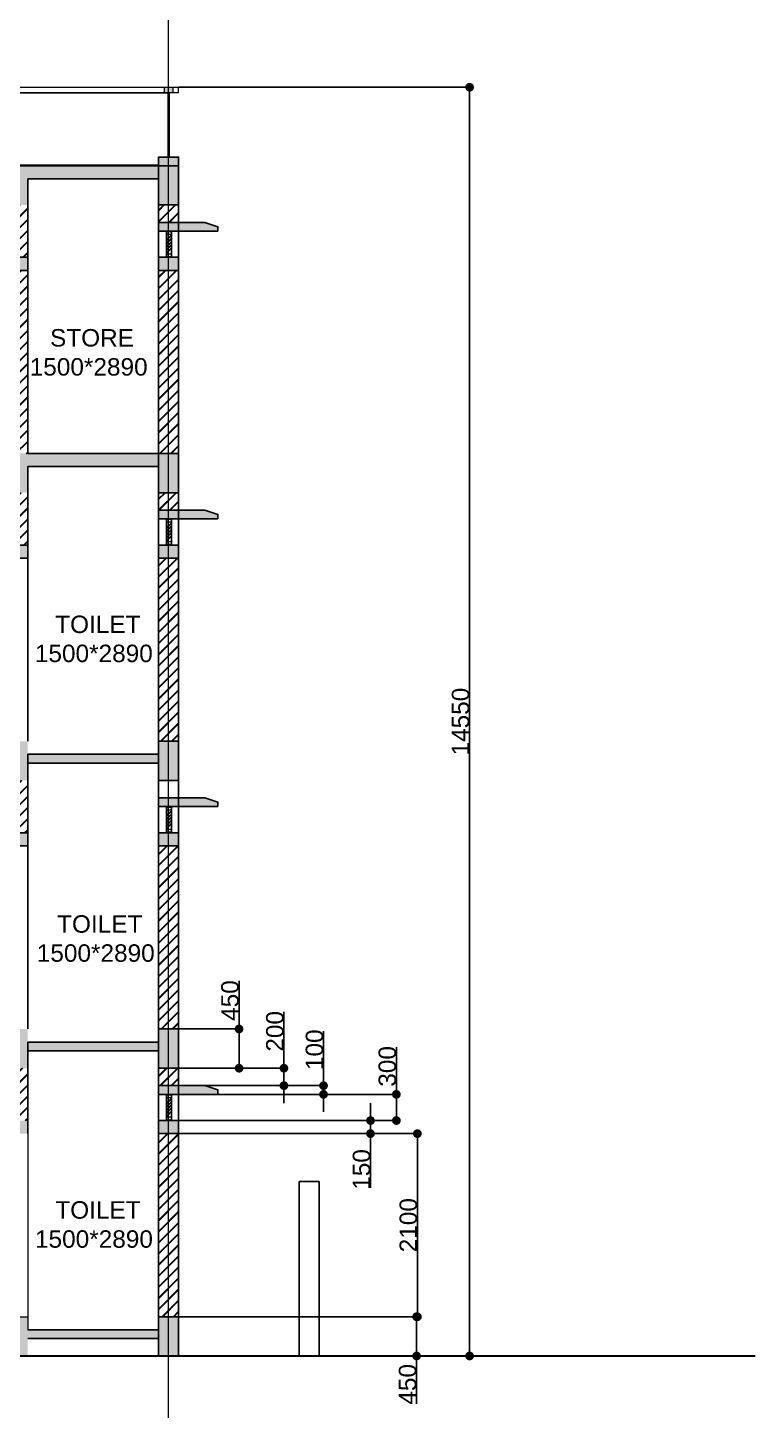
# Model space of a CAD drawing. Header units: millimetres. Extents: x -425671 to 598394, y -194194 to 343585.
# Drawn here: x 56699 to 65039, y 236118 to 251976 of the extents above; entities that cross this region are included whole.
import ezdxf

# ---------------------------------------------------------------- set-up
doc = ezdxf.new("R2010")
doc.units = ezdxf.units.MM
doc.linetypes.add('ACAD_ISO10W100', pattern=[18, 12, -3, 0, -3])
doc.linetypes.add('DOT3', pattern=[0.06, 0, -0.06])
for name, color, linetype, lineweight in [('230mm Wall', 250, 'Continuous', 25), ('bath fur', 250, 'Continuous', 5), ('Centre line', 30, 'Continuous', 9), ('Glass', 4, 'Continuous', 5), ('GROUND', 250, 'Continuous', 30), ('Hatch', 250, 'Continuous', 5), ('Hidden', 250, 'Continuous', 5), ('Level', 250, 'Continuous', 13), ('Railing', 250, 'Continuous', 9), ('S-DIM', 30, 'Continuous', 13), ('TEXT', 30, 'DOT3', 9)]:
    doc.layers.add(name, color=color, linetype=linetype, lineweight=lineweight)
doc.layers.add('Slab', color=250, linetype='Continuous')
doc.styles.get("Standard").update_dxf_attribs({"font": 'arial.ttf'})
doc.dimstyles.new('ISO-25', dxfattribs={"dimtxt": 200, "dimasz": 180, "dimexe": 1.25, "dimexo": 0.625, "dimtad": 1, "dimtxsty": 'Standard', "dimblk": 'DOT', "dimcen": 2.5, "dimadec": 0, "dimazin": 0, "dimtfac": 1, "dimtmove": 0, "dimatfit": 3, "dimfxl": 0, "dimarcsym": 0})
pattern_1 = [(45, (-4774807.05, -1912552.58), (-63.6396103, 63.6396103), []), (45, (-4774802.7, -1912552.58), (-63.6396103, 63.6396103), []), (45, (-4774798.35, -1912552.58), (-63.6396103, 63.6396103), [])]

# ---------------------------------------------------------------- blocks, each defined once
blk = doc.blocks.new('Louvers')
at = {"layer": 'bath fur'}
blk.add_circle((4833126, 2163463), 2, dxfattribs=at)
at = {"layer": 'Glass'}
blk.add_lwpolyline([(4833101, 2163441), (4833148, 2163488), (4833151, 2163486), (4833104, 2163438)], close=True, dxfattribs=at)
blk = doc.blocks.new('Vent')
at = {"layer": 'bath fur'}
for points in [[(4833096, 2163696), (4833156, 2163696), (4833156, 2163656), (4833096, 2163656)], [(4833096, 2163696), (4833156, 2163696), (4833156, 2163396), (4833096, 2163396)], [(4833101, 2163691), (4833151, 2163691), (4833151, 2163401), (4833101, 2163401)], [(4833096, 2163436), (4833156, 2163436), (4833156, 2163396), (4833096, 2163396)]]:
    blk.add_lwpolyline(points, close=True, dxfattribs=at)
at = {"layer": 'Hatch'}
for p in [(0, 156), (0, 119), (0, 82), (0, 46), (0, 9)]:
    blk.add_blockref('Louvers', p, dxfattribs=at)
blk = doc.blocks.new('_Dot')
at = {"color": 0, "linetype": 'ByBlock', "lineweight": -2}
blk.add_line((-0.5, 0), (-1, 0), dxfattribs=at)
at = {"color": 0, "linetype": 'ByBlock', "const_width": 0.5}
blk.add_lwpolyline([(-0.25, 0, 1), (0.25, 0, 1)], format="xyb", close=True, dxfattribs=at)
blk = doc.blocks.new('*D252')
at = {"layer": 'Defpoints', "color": 0, "transparency": 16777216}
for p in [(58429, 237192), (58429, 236742), (61157, 236742)]:
    blk.add_point(p, dxfattribs=at)
at = {"layer": 'S-DIM', "color": 0, "lineweight": -2, "transparency": 16777216}
for p, q in [((58430, 237192), (61158, 237192)), ((61157, 237092), (61157, 236842)), ((58430, 236742), (61158, 236742)), ((61157, 236742), (61157, 236192))]:
    blk.add_line(p, q, dxfattribs=at)
at = {"layer": 'S-DIM', "color": 0, "lineweight": -2, "transparency": 16777216, "xscale": 100, "yscale": 100, "zscale": 100}
for p, rotation in [((61157, 237192), 90), ((61157, 236742), 270)]:
    blk.add_blockref('_Dot', p, dxfattribs=dict(at, rotation=rotation))
at = {"layer": 'S-DIM', "color": 0, "transparency": 16777216, "insert": (61054, 236417), "char_height": 200, "attachment_point": 5, "rotation": 90}
blk.add_mtext('450', dxfattribs=at)
blk = doc.blocks.new('*D253')
at = {"layer": 'Defpoints', "color": 0, "transparency": 16777216}
for p in [(58429, 239292), (61166, 239292), (58429, 237192)]:
    blk.add_point(p, dxfattribs=at)
at = {"layer": 'S-DIM', "color": 0, "lineweight": -2, "transparency": 16777216}
for p, q in [((58430, 239292), (61167, 239292)), ((61166, 237292), (61166, 239192)), ((58430, 237192), (61167, 237192))]:
    blk.add_line(p, q, dxfattribs=at)
at = {"layer": 'S-DIM', "color": 0, "lineweight": -2, "transparency": 16777216, "xscale": 100, "yscale": 100, "zscale": 100}
for p, rotation in [((61166, 239292), 90), ((61166, 237192), 270)]:
    blk.add_blockref('_Dot', p, dxfattribs=dict(at, rotation=rotation))
at = {"layer": 'S-DIM', "color": 0, "transparency": 16777216, "insert": (61063, 238242), "char_height": 200, "attachment_point": 5, "rotation": 90}
blk.add_mtext('2100', dxfattribs=at)
blk = doc.blocks.new('*D254')
at = {"layer": 'Defpoints', "color": 0, "transparency": 16777216}
for p in [(58429, 239442), (58429, 239292), (60628, 239292)]:
    blk.add_point(p, dxfattribs=at)
at = {"layer": 'S-DIM', "color": 0, "lineweight": -2, "transparency": 16777216}
for p, q in [((60628, 239542), (60628, 239642)), ((58430, 239442), (60630, 239442)), ((58430, 239292), (60630, 239292)), ((60628, 239442), (60628, 239292)), ((60628, 239192), (60628, 238669))]:
    blk.add_line(p, q, dxfattribs=at)
at = {"layer": 'S-DIM', "color": 0, "lineweight": -2, "transparency": 16777216, "xscale": 100, "yscale": 100, "zscale": 100}
for p, rotation in [((60628, 239442), 270), ((60628, 239292), 90)]:
    blk.add_blockref('_Dot', p, dxfattribs=dict(at, rotation=rotation))
at = {"layer": 'S-DIM', "color": 0, "transparency": 16777216, "insert": (60526, 238881), "char_height": 200, "attachment_point": 5, "rotation": 90}
blk.add_mtext('150', dxfattribs=at)
blk = doc.blocks.new('*D255')
at = {"layer": 'Defpoints', "color": 0, "transparency": 16777216}
for p in [(58429, 239742), (60925, 239742), (58429, 239442)]:
    blk.add_point(p, dxfattribs=at)
at = {"layer": 'S-DIM', "color": 0, "lineweight": -2, "transparency": 16777216}
for p, q in [((60925, 239742), (60925, 240285)), ((58430, 239742), (60927, 239742)), ((60925, 239542), (60925, 239642)), ((58430, 239442), (60927, 239442))]:
    blk.add_line(p, q, dxfattribs=at)
at = {"layer": 'S-DIM', "color": 0, "lineweight": -2, "transparency": 16777216, "xscale": 100, "yscale": 100, "zscale": 100}
for p, rotation in [((60925, 239742), 90), ((60925, 239442), 270)]:
    blk.add_blockref('_Dot', p, dxfattribs=dict(at, rotation=rotation))
at = {"layer": 'S-DIM', "color": 0, "transparency": 16777216, "insert": (60822, 240063), "char_height": 200, "attachment_point": 5, "rotation": 90}
blk.add_mtext('300', dxfattribs=at)
blk = doc.blocks.new('*D256')
at = {"layer": 'Defpoints', "color": 0, "transparency": 16777216}
for p in [(58429, 239842), (60090, 239842), (58429, 239742)]:
    blk.add_point(p, dxfattribs=at)
at = {"layer": 'S-DIM', "color": 0, "lineweight": -2, "transparency": 16777216}
for p, q in [((60090, 239942), (60090, 240466)), ((58430, 239842), (60091, 239842)), ((60090, 239742), (60090, 239842)), ((58430, 239742), (60091, 239742)), ((60090, 239642), (60090, 239542))]:
    blk.add_line(p, q, dxfattribs=at)
at = {"layer": 'S-DIM', "color": 0, "lineweight": -2, "transparency": 16777216, "xscale": 100, "yscale": 100, "zscale": 100}
for p, rotation in [((60090, 239842), 270), ((60090, 239742), 90)]:
    blk.add_blockref('_Dot', p, dxfattribs=dict(at, rotation=rotation))
at = {"layer": 'S-DIM', "color": 0, "transparency": 16777216, "insert": (59987, 240254), "char_height": 200, "attachment_point": 5, "rotation": 90}
blk.add_mtext('100', dxfattribs=at)
blk = doc.blocks.new('*D257')
at = {"layer": 'Defpoints', "color": 0, "transparency": 16777216}
for p in [(58429, 240042), (59636, 240042), (58429, 239842)]:
    blk.add_point(p, dxfattribs=at)
at = {"layer": 'S-DIM', "color": 0, "lineweight": -2, "transparency": 16777216}
for p, q in [((59636, 240142), (59636, 240688)), ((58430, 240042), (59637, 240042)), ((59636, 239842), (59636, 240042)), ((58430, 239842), (59637, 239842)), ((59636, 239742), (59636, 239642))]:
    blk.add_line(p, q, dxfattribs=at)
at = {"layer": 'S-DIM', "color": 0, "lineweight": -2, "transparency": 16777216, "xscale": 100, "yscale": 100, "zscale": 100}
for p, rotation in [((59636, 240042), 270), ((59636, 239842), 90)]:
    blk.add_blockref('_Dot', p, dxfattribs=dict(at, rotation=rotation))
at = {"layer": 'S-DIM', "color": 0, "transparency": 16777216, "insert": (59533, 240465), "char_height": 200, "attachment_point": 5, "rotation": 90}
blk.add_mtext('200', dxfattribs=at)
blk = doc.blocks.new('*D258')
at = {"layer": 'Defpoints', "color": 0, "transparency": 16777216}
for p in [(58429, 240492), (59122, 240492), (58429, 240042)]:
    blk.add_point(p, dxfattribs=at)
at = {"layer": 'S-DIM', "color": 0, "lineweight": -2, "transparency": 16777216}
for p, q in [((59122, 240492), (59122, 241043)), ((58430, 240492), (59123, 240492)), ((59122, 240142), (59122, 240392)), ((58430, 240042), (59123, 240042))]:
    blk.add_line(p, q, dxfattribs=at)
at = {"layer": 'S-DIM', "color": 0, "lineweight": -2, "transparency": 16777216, "xscale": 100, "yscale": 100, "zscale": 100}
for p, rotation in [((59122, 240492), 90), ((59122, 240042), 270)]:
    blk.add_blockref('_Dot', p, dxfattribs=dict(at, rotation=rotation))
at = {"layer": 'S-DIM', "color": 0, "transparency": 16777216, "insert": (59019, 240818), "char_height": 200, "attachment_point": 5, "rotation": 90}
blk.add_mtext('450', dxfattribs=at)
blk = doc.blocks.new('*D263')
at = {"layer": 'Defpoints', "color": 0, "transparency": 16777216}
for p in [(58429, 251292), (61764, 251292), (58429, 236742)]:
    blk.add_point(p, dxfattribs=at)
at = {"layer": 'S-DIM', "color": 0, "lineweight": -2, "transparency": 16777216}
for p, q in [((58430, 251292), (61765, 251292)), ((61764, 236842), (61764, 251192)), ((58430, 236742), (61765, 236742))]:
    blk.add_line(p, q, dxfattribs=at)
at = {"layer": 'S-DIM', "color": 0, "lineweight": -2, "transparency": 16777216, "xscale": 100, "yscale": 100, "zscale": 100}
for p, rotation in [((61764, 251292), 90), ((61764, 236742), 270)]:
    blk.add_blockref('_Dot', p, dxfattribs=dict(at, rotation=rotation))
at = {"layer": 'S-DIM', "color": 0, "transparency": 16777216, "insert": (61661, 244017), "char_height": 200, "attachment_point": 5, "rotation": 90}
blk.add_mtext('14550', dxfattribs=at)

msp = doc.modelspace()

# ---------------------------------------------------------------- hatches: boundary and pattern name
at = {"layer": 'Hatch', "transparency": 33554687}
h = msp.add_hatch(dxfattribs=at)
h.set_pattern_fill('JIS_RC_15', color=256, scale=6)
h.set_pattern_definition(pattern_1)
h.paths.add_polyline_path([(58429.03, 239292.316), (58199.03, 239292.316), (58199.03, 237192.316), (58429.03, 237192.316)])
h.paths.add_polyline_path([(58429.03, 240042.316), (58199.03, 240042.316), (58199.03, 239842.316), (58429.03, 239842.316)])
h.paths.add_polyline_path([(58429.03, 242592.316), (58199.03, 242592.316), (58199.03, 240492.316), (58429.03, 240492.316)])
h.paths.add_polyline_path([(58429.03, 245892.316), (58199.03, 245892.316), (58199.03, 243792.316), (58429.03, 243792.316)])
h.paths.add_polyline_path([(58429.03, 249192.316), (58199.03, 249192.316), (58199.03, 247092.316), (58429.03, 247092.316)])
h.paths.add_polyline_path([(58429.03, 249942.316), (58199.03, 249942.316), (58199.03, 249742.316), (58429.03, 249742.316)])
h.paths.add_polyline_path([(56699.03, 249942.316), (56469.03, 249942.316), (56469.03, 249342.316), (56699.03, 249342.316)])
h.paths.add_polyline_path([(56699.03, 249192.316), (56469.03, 249192.316), (56469.03, 247092.316), (56699.03, 247092.316)])
h.paths.add_polyline_path([(50269.03, 249942.316), (50039.03, 249942.316), (50039.03, 249342.316), (50269.03, 249342.316)])
h.paths.add_polyline_path([(50269.03, 246642.316), (50039.03, 246642.316), (50039.03, 246042.316), (50269.03, 246042.316)])
h.paths.add_polyline_path([(56699.03, 246642.316), (56469.03, 246642.316), (56469.03, 246042.316), (56699.03, 246042.316)])
h.paths.add_polyline_path([(56699.03, 243342.316), (56469.03, 243342.316), (56469.03, 242742.316), (56699.03, 242742.316)])
h.paths.add_polyline_path([(50269.03, 243342.316), (50039.03, 243342.316), (50039.03, 242742.316), (50269.03, 242742.316)])
h.paths.add_polyline_path([(50269.03, 240042.316), (50039.03, 240042.316), (50039.03, 239442.316), (50269.03, 239442.316)])
h.paths.add_polyline_path([(56699.03, 240042.316), (56469.03, 240042.316), (56469.03, 239442.316), (56699.03, 239442.316)])
h = msp.add_hatch(dxfattribs=at)
h.set_pattern_fill('JIS_RC_15', color=256, scale=6)
h.set_pattern_definition(pattern_1)
h.paths.add_polyline_path([(58429.03, 246642.316), (58199.03, 246642.316), (58199.03, 246442.316), (58429.03, 246442.316)])
at = {"layer": 'Slab', "transparency": 33554687}
h = msp.add_hatch(color=256, dxfattribs=at)
h.dxf.hatch_style = 1
h.paths.add_polyline_path([(50269.03, 246042.316), (50039.03, 246042.316), (50039.03, 245892.316), (50269.03, 245892.316)])
h.paths.add_polyline_path([(50269.03, 247092.316), (50039.03, 247092.316), (50039.03, 246942.316), (50039.03, 246942.316), (50039.03, 246642.316), (50269.03, 246642.316)])
h.paths.add_polyline_path([(53579.03, 247092.316), (50269.03, 247092.316), (50269.03, 246942.316), (53579.03, 246942.316)])
h.paths.add_polyline_path([(53849.03, 247092.316), (53579.03, 247092.316), (53579.03, 246942.316), (53774.03, 246942.316), (53774.03, 246867.316), (54044.03, 246867.316), (54044.03, 246717.316), (54314.03, 246717.316), (54314.03, 246567.316), (54584.03, 246567.316), (54584.03, 246417.316), (54854.03, 246417.316), (54854.03, 246267.316), (55124.03, 246267.316), (55124.03, 246117.316), (55394.03, 246117.316), (55394.03, 245967.316), (55469.03, 245967.316), (55469.03, 246192.316), (55199.03, 246192.316), (55199.03, 246342.316), (54929.03, 246342.316), (54929.03, 246492.316), (54659.03, 246492.316), (54659.03, 246642.316), (54389.03, 246642.316), (54389.03, 246792.316), (54119.03, 246792.316), (54119.03, 246942.316), (53849.03, 246942.316)])
h.paths.add_polyline_path([(56699.03, 247092.316), (56469.03, 247092.316), (56469.03, 246642.316), (56699.03, 246642.316)])
h.paths.add_polyline_path([(58199.03, 247092.316), (56699.03, 247092.316), (56699.03, 246942.316), (58199.03, 246942.316)])
h.paths.add_polyline_path([(58429.03, 246942.316), (58429.03, 247092.316), (58199.03, 247092.316), (58199.03, 246642.316), (58429.03, 246642.316)])
h.paths.add_polyline_path([(58429.03, 246442.316), (58199.03, 246442.316), (58199.03, 246342.316), (58429.03, 246342.316)])
h.paths.add_polyline_path([(58879.03, 246392.316), (58729.03, 246442.316), (58429.03, 246442.316), (58429.03, 246342.316), (58879.03, 246342.316)])
h.paths.add_polyline_path([(58429.03, 246042.316), (58199.03, 246042.316), (58199.03, 245892.316), (58429.03, 245892.316)])
h.paths.add_polyline_path([(56699.03, 246042.316), (56469.03, 246042.316), (56469.03, 245892.316), (56699.03, 245892.316)])
h.paths.add_polyline_path([(56469.03, 250392.316), (50269.03, 250392.316), (50269.03, 250242.316), (56469.03, 250242.316)])
h.paths.add_polyline_path([(56699.03, 250392.316), (56469.03, 250392.316), (56469.03, 249942.316), (56699.03, 249942.316)])
h.paths.add_polyline_path([(58199.03, 250392.316), (56699.03, 250392.316), (56699.03, 250242.316), (58199.03, 250242.316)])
h.paths.add_polyline_path([(58429.03, 250392.316), (58199.03, 250392.316), (58199.03, 250242.316), (58199.03, 249942.316), (58429.03, 249942.316)])
h.paths.add_polyline_path([(58429.03, 249742.316), (58199.03, 249742.316), (58199.03, 249642.316), (58429.03, 249642.316)])
h.paths.add_polyline_path([(58879.03, 249692.316), (58729.03, 249742.316), (58429.03, 249742.316), (58429.03, 249642.316), (58879.03, 249642.316)])
h.paths.add_polyline_path([(58429.03, 250492.316), (58199.03, 250492.316), (58199.03, 250392.316), (58429.03, 250392.316)])
h.paths.add_polyline_path([(58429.03, 249342.316), (58199.03, 249342.316), (58199.03, 249192.316), (58429.03, 249192.316)])
h.paths.add_polyline_path([(56699.03, 249342.316), (56469.03, 249342.316), (56469.03, 249192.316), (56699.03, 249192.316)])
h.paths.add_polyline_path([(50269.03, 250242.316), (50269.03, 250392.316), (50039.03, 250392.316), (50039.03, 249942.316), (50269.03, 249942.316)])
h.paths.add_polyline_path([(50269.03, 250492.316), (50039.03, 250492.316), (50039.03, 250392.316), (50269.03, 250392.316)])
h.paths.add_polyline_path([(50269.03, 249342.316), (50039.03, 249342.316), (50039.03, 249192.316), (50269.03, 249192.316)])
h.paths.add_polyline_path([(50039.03, 247092.316), (46959.03, 247092.316), (46959.03, 246942.316), (50039.03, 246942.316)])
h.paths.add_polyline_path([(50039.03, 243792.316), (46959.03, 243792.316), (46959.03, 243642.316), (50039.03, 243642.316)])
h.paths.add_polyline_path([(46959.03, 243792.316), (45614.03, 243792.316), (45614.03, 243642.316), (46959.03, 243642.316)])
h.paths.add_polyline_path([(45844.03, 243892.316), (45614.03, 243892.316), (45614.03, 243792.316), (45844.03, 243792.316)])
h.paths.add_polyline_path([(45779.03, 244792.316), (45679.03, 244792.316), (45679.03, 244732.316), (45779.03, 244732.316)])
h.paths.add_polyline_path([(45779.03, 241492.316), (45679.03, 241492.316), (45679.03, 241432.316), (45779.03, 241432.316)])
h.paths.add_polyline_path([(45844.03, 240592.316), (45614.03, 240592.316), (45614.03, 240492.316), (45844.03, 240492.316)])
h.paths.add_polyline_path([(46959.03, 240492.316), (45614.03, 240492.316), (45614.03, 240342.316), (46959.03, 240342.316)])
h.paths.add_polyline_path([(50039.03, 240492.316), (47039.03, 240492.316), (46959.03, 240492.316), (46959.03, 240342.316), (50039.03, 240342.316)])
h.paths.add_polyline_path([(50269.03, 243792.316), (50039.03, 243792.316), (50039.03, 243642.316), (50039.03, 243642.316), (50039.03, 243342.316), (50269.03, 243342.316)])
h.paths.add_polyline_path([(50269.03, 242742.316), (50039.03, 242742.316), (50039.03, 242592.316), (50269.03, 242592.316)])
h.paths.add_polyline_path([(52544.03, 243792.316), (50269.03, 243792.316), (50269.03, 243642.316), (52544.03, 243642.316)])
h.paths.add_polyline_path([(56699.03, 243642.316), (56699.03, 243792.316), (56469.03, 243792.316), (56469.03, 243342.316), (56699.03, 243342.316)])
h.paths.add_polyline_path([(58199.03, 243642.316), (56699.03, 243642.316), (56699.03, 243542.316), (58199.03, 243542.316)])
h.paths.add_polyline_path([(58429.03, 243792.316), (58199.03, 243792.316), (58199.03, 243342.316), (58429.03, 243342.316)])
h.paths.add_polyline_path([(58429.03, 243142.316), (58199.03, 243142.316), (58199.03, 243042.316), (58429.03, 243042.316)])
h.paths.add_polyline_path([(58729.03, 243142.316), (58429.03, 243142.316), (58429.03, 243042.316), (58879.03, 243042.316), (58879.03, 243092.316)])
h.paths.add_polyline_path([(58429.03, 242742.316), (58199.03, 242742.316), (58199.03, 242592.316), (58429.03, 242592.316)])
h.paths.add_polyline_path([(56699.03, 242742.316), (56469.03, 242742.316), (56469.03, 242592.316), (56699.03, 242592.316)])
h.paths.add_polyline_path([(50269.03, 240492.316), (50039.03, 240492.316), (50039.03, 240342.316), (50039.03, 240342.316), (50039.03, 240042.316), (50269.03, 240042.316)])
h.paths.add_polyline_path([(52544.03, 240492.316), (50269.03, 240492.316), (50269.03, 240342.316), (52544.03, 240342.316)])
h.paths.add_polyline_path([(52844.03, 240492.316), (52544.03, 240492.316), (52544.03, 240342.316), (52844.03, 240342.316)])
h.paths.add_polyline_path([(53579.03, 240492.316), (52844.03, 240492.316), (52844.03, 240342.316), (53579.03, 240342.316)])
h.paths.add_polyline_path([(53849.03, 240492.316), (53579.03, 240492.316), (53579.03, 240342.316), (53774.03, 240342.316), (53774.03, 240267.316), (54044.03, 240267.316), (54044.03, 240117.316), (54314.03, 240117.316), (54314.03, 239967.316), (54584.03, 239967.316), (54584.03, 239817.316), (54854.03, 239817.316), (54854.03, 239667.316), (55124.03, 239667.316), (55124.03, 239517.316), (55394.03, 239517.316), (55394.03, 239367.316), (55469.03, 239367.316), (55469.03, 239592.316), (55199.03, 239592.316), (55199.03, 239742.316), (54929.03, 239742.316), (54929.03, 239892.316), (54659.03, 239892.316), (54659.03, 240042.316), (54389.03, 240042.316), (54389.03, 240192.316), (54119.03, 240192.316), (54119.03, 240342.316), (53849.03, 240342.316)])
h.paths.add_polyline_path([(56699.03, 240342.316), (56699.03, 240492.316), (56469.03, 240492.316), (56469.03, 240042.316), (56699.03, 240042.316)])
h.paths.add_polyline_path([(58199.03, 240342.316), (56699.03, 240342.316), (56699.03, 240242.316), (58199.03, 240242.316)])
h.paths.add_polyline_path([(58429.03, 240492.316), (58199.03, 240492.316), (58199.03, 240042.316), (58429.03, 240042.316)])
h.paths.add_polyline_path([(58429.03, 239842.316), (58199.03, 239842.316), (58199.03, 239742.316), (58429.03, 239742.316)])
h.paths.add_polyline_path([(58429.03, 239442.316), (58199.03, 239442.316), (58199.03, 239292.316), (58429.03, 239292.316)])
h.paths.add_polyline_path([(56699.03, 239442.316), (56469.03, 239442.316), (56469.03, 239292.316), (56699.03, 239292.316)])
h.paths.add_polyline_path([(58199.03, 237042.316), (56699.03, 237042.316), (56699.03, 236942.316), (58199.03, 236942.316)])
h.paths.add_polyline_path([(58429.03, 237192.316), (58199.03, 237192.316), (58199.03, 236742.316), (58429.03, 236742.316)])
h.paths.add_polyline_path([(56699.03, 237192.316), (56469.03, 237192.316), (56469.03, 236742.316), (56699.03, 236742.316)])
h.paths.add_polyline_path([(56469.03, 237192.316), (52844.03, 237192.316), (52844.03, 237042.316), (56469.03, 237042.316)])
h.paths.add_polyline_path([(52844.03, 237192.316), (52544.03, 237192.316), (52544.03, 237042.316), (52844.03, 237042.316)])
h.paths.add_polyline_path([(52544.03, 237192.316), (50269.03, 237192.316), (50269.03, 237042.316), (52544.03, 237042.316)])
h.paths.add_polyline_path([(50269.03, 237192.316), (50039.03, 237192.316), (50039.03, 236742.316), (50269.03, 236742.316)])
h.paths.add_polyline_path([(50269.03, 239442.316), (50039.03, 239442.316), (50039.03, 239292.316), (50269.03, 239292.316)])
h.paths.add_polyline_path([(46959.03, 247092.316), (45614.03, 247092.316), (45614.03, 246942.316), (46959.03, 246942.316)])
h.paths.add_polyline_path([(50204.03, 251292.316), (50104.03, 251292.316), (50104.03, 251232.316), (50204.03, 251232.316)])
h.paths.add_polyline_path([(58364.03, 251292.316), (58264.03, 251292.316), (58264.03, 251232.316), (58364.03, 251232.316)])
h = msp.add_hatch(color=256, dxfattribs=at)
h.dxf.hatch_style = 1
h.paths.add_polyline_path([(58879.03, 239792.316), (58729.03, 239842.316), (58429.03, 239842.316), (58429.03, 239742.316), (58879.03, 239742.316)])

# ---------------------------------------------------------------- linework, layer by layer
at = {"layer": '230mm Wall'}
for p, q in [((58199.03, 250392.316), (58199.03, 247092.316)), ((58429.03, 247092.316), (58429.03, 250392.316)), ((56699.03, 250242.316), (56699.03, 247092.316)), ((56699.03, 246942.316), (56699.03, 243792.316)), ((58199.03, 246942.316), (58199.03, 243792.316)), ((58429.03, 243792.316), (58429.03, 246942.316)), ((56699.03, 243642.316), (56699.03, 240492.316)), ((58199.03, 243642.316), (58199.03, 240492.316)), ((58429.03, 240492.316), (58429.03, 243642.316)), ((58199.03, 240492.316), (58199.03, 236742.316)), ((58429.03, 236742.316), (58429.03, 240492.316)), ((56699.03, 240342.316), (56699.03, 239292.316)), ((59809.03, 236742.316), (59809.03, 238742.316)), ((59809.03, 238742.316), (60039.03, 238742.316)), ((60039.03, 236742.316), (60039.03, 238742.316))]:
    msp.add_line(p, q, dxfattribs=at)
at = {"layer": 'Centre line', "linetype": 'ACAD_ISO10W100', "ltscale": 0.6}
msp.add_line((58314.015, 228832.337), (58314.042, 260832.337), dxfattribs=at)
at = {"layer": 'Glass'}
for p, q in [((58309.03, 251232.316), (58309.03, 250492.316)), ((58319.03, 251232.316), (58319.03, 250492.316))]:
    msp.add_line(p, q, dxfattribs=at)
for points in [[(50164.03, 250492.316), (50164.03, 251227.316), (58304.03, 251227.316), (58304.03, 250492.316)], [(58199.03, 250397.316), (50269.03, 250397.316)]]:
    msp.add_lwpolyline(points, dxfattribs=at)
at = {"layer": 'GROUND'}
for p, q in [((47839.03, 236742.316), (60039.03, 236742.316)), ((60039.03, 236742.316), (65039.03, 236742.316))]:
    msp.add_line(p, q, dxfattribs=at)
at = {"layer": 'Hatch'}
msp.add_line((58429.03, 239742.316), (58199.03, 239742.316), dxfattribs=at)
at = {"layer": 'Hidden'}
msp.add_line((56699.03, 239292.316), (56699.03, 237042.316), dxfattribs=at)
at = {"layer": 'Level', "ltscale": 0.2}
msp.add_line((50269.03, 237192.316), (56699.03, 237192.316), dxfattribs=at)
at = {"layer": 'Railing'}
for p, q in [((50039.03, 251292.316), (58429.03, 251292.316)), ((50039.03, 251232.316), (58429.03, 251232.316)), ((58264.03, 251292.316), (58364.03, 251292.316)), ((58264.03, 251292.316), (58264.03, 251232.316)), ((58264.03, 251232.316), (58364.03, 251232.316)), ((58364.03, 251292.316), (58364.03, 251232.316)), ((58429.03, 251232.316), (58429.03, 251292.316))]:
    msp.add_line(p, q, dxfattribs=at)
at = {"layer": 'Slab'}
for p, q in [((50039.03, 250392.316), (58429.03, 250392.316)), ((58199.03, 250492.316), (58429.03, 250492.316)), ((58199.03, 250392.316), (58429.03, 250392.316)), ((58429.03, 250392.316), (58429.03, 250242.316)), ((58429.03, 250242.316), (58429.03, 250392.316)), ((58429.03, 250242.316), (58429.03, 250392.316)), ((56699.03, 250242.316), (58199.03, 250242.316)), ((56699.03, 247092.316), (58429.03, 247092.316)), ((58199.03, 247092.316), (58429.03, 247092.316)), ((58429.03, 246942.316), (58429.03, 247092.316)), ((58429.03, 246942.316), (58429.03, 247092.316)), ((56699.03, 246942.316), (58199.03, 246942.316)), ((58199.03, 243792.316), (58429.03, 243792.316)), ((58429.03, 243642.316), (58429.03, 243792.316)), ((56699.03, 243642.316), (58199.03, 243642.316)), ((56699.03, 243542.316), (58199.03, 243542.316)), ((56699.03, 240342.316), (58199.03, 240342.316)), ((56699.03, 240242.316), (58199.03, 240242.316)), ((56699.03, 237042.316), (58199.03, 237042.316)), ((56699.03, 236942.316), (58199.03, 236942.316))]:
    msp.add_line(p, q, dxfattribs=at)
at = {"layer": 'Slab', "ltscale": 0.2}
for points in [[(58199.03, 250392.316), (58429.03, 250392.316), (58429.03, 250492.316), (58199.03, 250492.316)], [(58199.03, 250392.316), (58429.03, 250392.316), (58429.03, 249942.316), (58199.03, 249942.316)], [(58429.03, 249742.316), (58199.03, 249742.316), (58199.03, 249642.316), (58429.03, 249642.316)], [(58429.03, 249742.316), (58199.03, 249742.316), (58199.03, 249642.316), (58429.03, 249642.316)], [(58879.03, 249642.316), (58879.03, 249692.316), (58729.03, 249742.316), (58429.03, 249742.316), (58429.03, 249642.316)], [(56469.03, 249342.316), (56699.03, 249342.316), (56699.03, 249192.316), (56469.03, 249192.316)], [(58199.03, 249342.316), (58429.03, 249342.316), (58429.03, 249192.316), (58199.03, 249192.316)], [(58199.03, 247092.316), (58429.03, 247092.316), (58429.03, 246642.316), (58199.03, 246642.316)], [(58429.03, 246442.316), (58199.03, 246442.316), (58199.03, 246342.316), (58429.03, 246342.316)], [(58879.03, 246342.316), (58879.03, 246392.316), (58729.03, 246442.316), (58429.03, 246442.316), (58429.03, 246342.316)], [(56469.03, 246042.316), (56699.03, 246042.316), (56699.03, 245892.316), (56469.03, 245892.316)], [(58199.03, 246042.316), (58429.03, 246042.316), (58429.03, 245892.316), (58199.03, 245892.316)], [(58199.03, 243792.316), (58429.03, 243792.316), (58429.03, 243342.316), (58199.03, 243342.316)], [(58429.03, 243142.316), (58199.03, 243142.316), (58199.03, 243042.316), (58429.03, 243042.316)], [(58879.03, 243042.316), (58879.03, 243092.316), (58729.03, 243142.316), (58429.03, 243142.316), (58429.03, 243042.316)], [(56469.03, 242742.316), (56699.03, 242742.316), (56699.03, 242592.316), (56469.03, 242592.316)], [(58199.03, 242742.316), (58429.03, 242742.316), (58429.03, 242592.316), (58199.03, 242592.316)], [(58199.03, 240492.316), (58429.03, 240492.316), (58429.03, 240042.316), (58199.03, 240042.316)], [(58429.03, 239842.316), (58199.03, 239842.316), (58199.03, 239742.316), (58429.03, 239742.316)], [(58879.03, 239742.316), (58879.03, 239792.316), (58729.03, 239842.316), (58429.03, 239842.316), (58429.03, 239742.316)], [(58199.03, 239442.316), (58429.03, 239442.316), (58429.03, 239292.316), (58199.03, 239292.316)], [(58199.03, 237192.316), (58429.03, 237192.316), (58429.03, 236742.316), (58199.03, 236742.316)]]:
    msp.add_lwpolyline(points, close=True, dxfattribs=at)

# ---------------------------------------------------------------- block references
at = {"layer": 'Hatch'}
for p in [(-4774807.054, -1914053.342), (-4774807.054, -1917353.342), (-4774807.054, -1920653.342), (-4774807.054, -1923953.342)]:
    msp.add_blockref('Vent', p, dxfattribs=at)

# ---------------------------------------------------------------- texts
at = {"layer": 'TEXT', "linetype": 'Continuous', "char_height": 200, "attachment_point": 1}
for s, insert in [('   STORE\\P1500*2890', (56722.43, 248518.979)), ('   TOILET\\P1500*2890', (56781.422, 245232.917)), ('   TOILET\\P1500*2890', (56803.492, 241796.399)), ('   TOILET\\P1500*2890', (56783.034, 238516.7))]:
    msp.add_mtext_dynamic_manual_height_columns(s, width=1683.4685, gutter_width=12.5, heights=[0], dxfattribs=dict(at, insert=insert))

# ---------------------------------------------------------------- dimensions: what is measured, and where the dimension line sits
at = {"layer": 'S-DIM'}
for base, p1, p2, picture, middle in [((61764.088, 251292.316), (58429.03, 236742.316), (58429.03, 251292.316), '*D263', (61661.348, 244017.316)), ((59122.231, 240492.316), (58429.03, 240042.316), (58429.03, 240492.316), '*D258', (59019.491, 240817.566)), ((59635.567, 240042.316), (58429.03, 239842.316), (58429.03, 240042.316), '*D257', (59532.827, 240465.247)), ((60089.963, 239842.316), (58429.03, 239742.316), (58429.03, 239842.316), '*D256', (59987.223, 240254.128)), ((60925.294, 239742.316), (58429.03, 239442.316), (58429.03, 239742.316), '*D255', (60822.486, 240063.473)), ((60628.383, 239292.316), (58429.03, 239442.316), (58429.03, 239292.316), '*D254', (60525.643, 238880.504)), ((61165.97, 239292.316), (58429.03, 237192.316), (58429.03, 239292.316), '*D253', (61063.231, 238242.316)), ((61156.656, 236742.316), (58429.03, 237192.316), (58429.03, 236742.316), '*D252', (61053.916, 236417.066))]:
    dim = msp.add_linear_dim(base=base, p1=p1, p2=p2, angle=90, dimstyle='ISO-25', override={"dimasz": 100}, dxfattribs=at)
    dim.commit()
    dim.dimension.update_dxf_attribs({"geometry": picture, "text_midpoint": middle})

doc.saveas('drawing.dxf')
